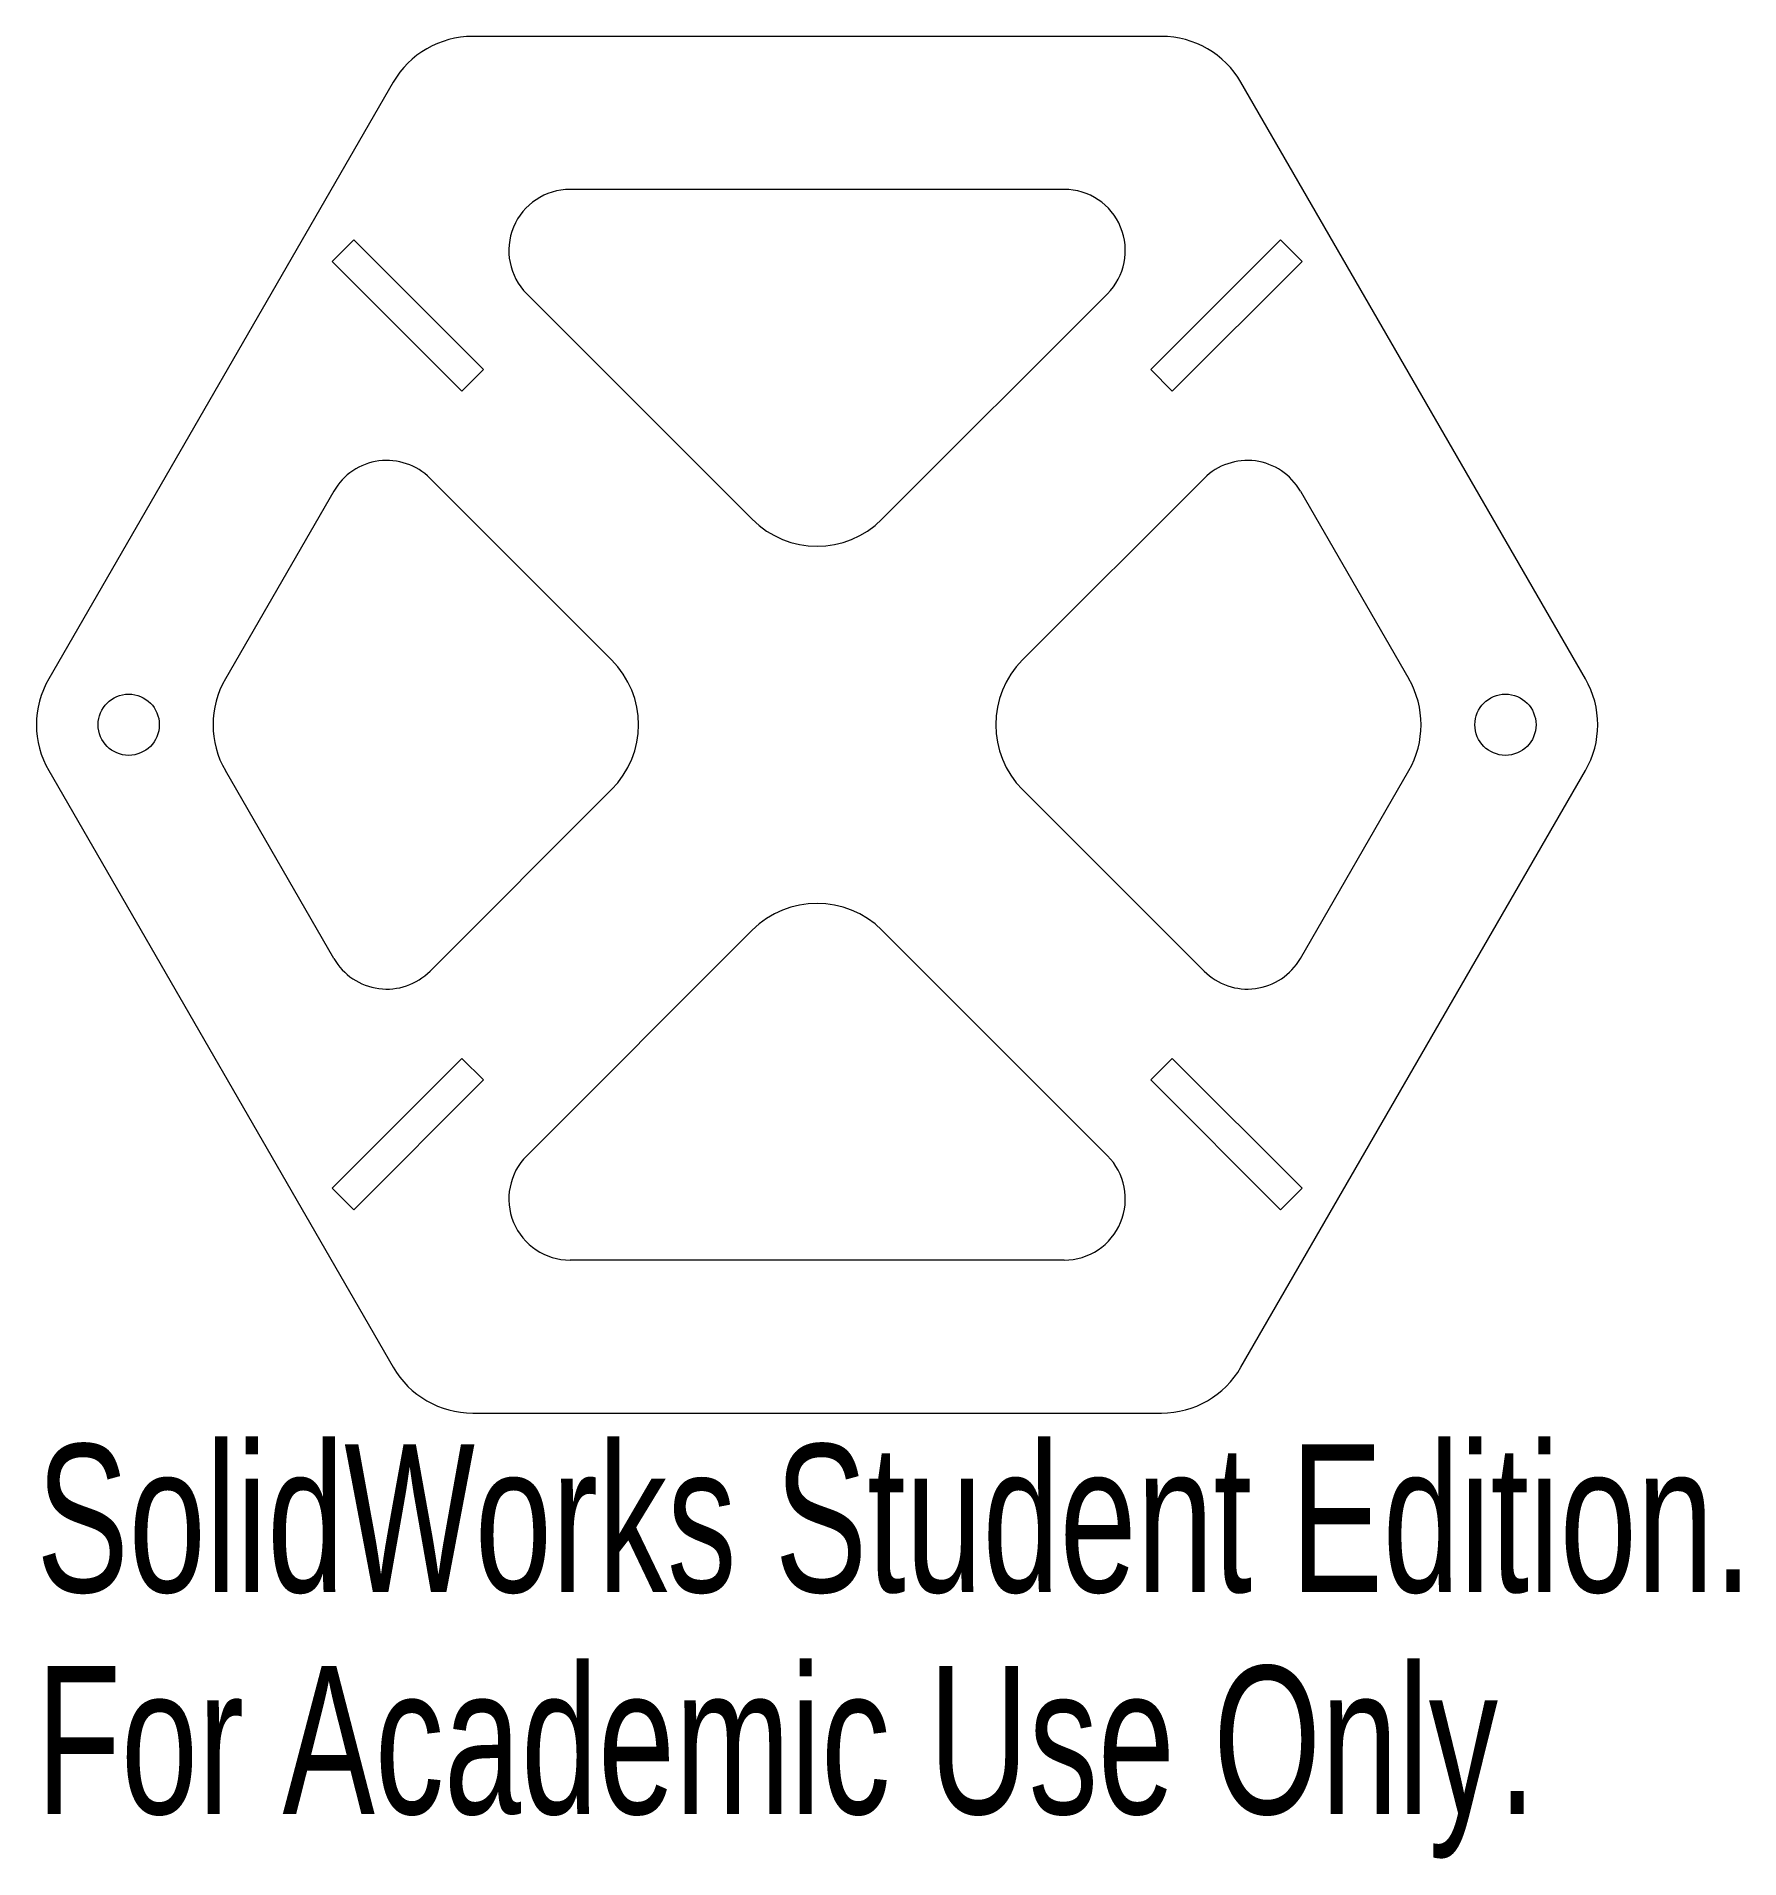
# Model space of a CAD drawing. Header units: millimetres. Extents: x -25.5 to 30.2, y -37.1 to 22.5.
import ezdxf

# ---------------------------------------------------------------- set-up
doc = ezdxf.new("R2010")
doc.units = ezdxf.units.MM
doc.styles.add('SLDTEXTSTYLE0', font='TXT', dxfattribs={"width": 0.7})

msp = doc.modelspace()

# ---------------------------------------------------------------- linework, layer by layer
at = {"color": 7, "linetype": 'Continuous', "lineweight": 15}
for p, q in [((11.258, 22.5), (-11.258, 22.5)), ((-13.856, 21), (-25.115, 1.5)), ((25.115, 1.5), (13.856, 21)), ((8.075, 17.5), (-8.075, 17.5)), ((-15.854, 15.146), (-15.146, 15.854)), ((-10.904, 11.611), (-15.146, 15.854)), ((10.904, 11.611), (15.146, 15.854)), ((15.146, 15.854), (15.854, 15.146)), ((-15.854, 15.146), (-11.611, 10.904)), ((15.854, 15.146), (11.611, 10.904)), ((-2.121, 6.718), (-9.49, 14.086)), ((2.121, 6.718), (9.49, 14.086)), ((-11.611, 10.904), (-10.904, 11.611)), ((11.611, 10.904), (10.904, 11.611)), ((-12.65, 8.054), (-6.718, 2.121)), ((12.65, 8.054), (6.718, 2.121)), ((-15.796, 7.64), (-19.341, 1.5)), ((15.796, 7.64), (19.341, 1.5)), ((-25.115, -1.5), (-13.856, -21)), ((-15.796, -7.64), (-19.341, -1.5)), ((13.856, -21), (25.115, -1.5)), ((15.796, -7.64), (19.341, -1.5)), ((-12.65, -8.054), (-6.718, -2.121)), ((12.65, -8.054), (6.718, -2.121)), ((-2.121, -6.718), (-9.49, -14.086)), ((2.121, -6.718), (9.49, -14.086)), ((-15.854, -15.146), (-11.611, -10.904)), ((-11.611, -10.904), (-10.904, -11.611)), ((11.611, -10.904), (10.904, -11.611)), ((15.854, -15.146), (11.611, -10.904)), ((-10.904, -11.611), (-15.146, -15.854)), ((10.904, -11.611), (15.146, -15.854)), ((-15.146, -15.854), (-15.854, -15.146)), ((15.146, -15.854), (15.854, -15.146)), ((8.075, -17.5), (-8.075, -17.5)), ((-11.258, -22.5), (11.258, -22.5))]:
    msp.add_line(p, q, dxfattribs=at)
for centre in [(-22.5, 0), (22.5, 0)]:
    msp.add_circle(centre, 1, dxfattribs=at)
for centre, radius, start, end in [((-11.258, 19.5), 3, 90, 150), ((11.258, 19.5), 3, 30, 90), ((-8.075, 15.5), 2, 90, 225), ((8.075, 15.5), 2, 315, 90), ((-14.064, 6.64), 2, 45, 150), ((14.064, 6.64), 2, 30, 135), ((0, 8.839), 3, 225, 315), ((-8.839, 0), 3, 315, 45), ((8.839, 0), 3, 135, 225), ((-22.517, 0), 3, 150, 210), ((-16.743, 0), 3, 150, 210), ((16.743, 0), 3, 330, 30), ((22.517, 0), 3, 330, 30), ((0, -8.839), 3, 45, 135), ((-14.064, -6.64), 2, 210, 315), ((14.064, -6.64), 2, 225, 330), ((-8.075, -15.5), 2, 135, 270), ((8.075, -15.5), 2, 270, 45), ((-11.258, -19.5), 3, 210, 270), ((11.258, -19.5), 3, 270, 330)]:
    msp.add_arc(centre, radius, start, end, dxfattribs=at)

# ---------------------------------------------------------------- texts
at = {"color": 7, "linetype": 'Continuous', "char_height": 4.83362, "attachment_point": 1, "style": 'SLDTEXTSTYLE0'}
for s, insert in [('SolidWorks Student Edition.', (-25.517, -23.52)), ('For Academic Use Only.', (-25.517, -30.77))]:
    msp.add_mtext(s, dxfattribs=dict(at, insert=insert))

doc.saveas('drawing.dxf')
